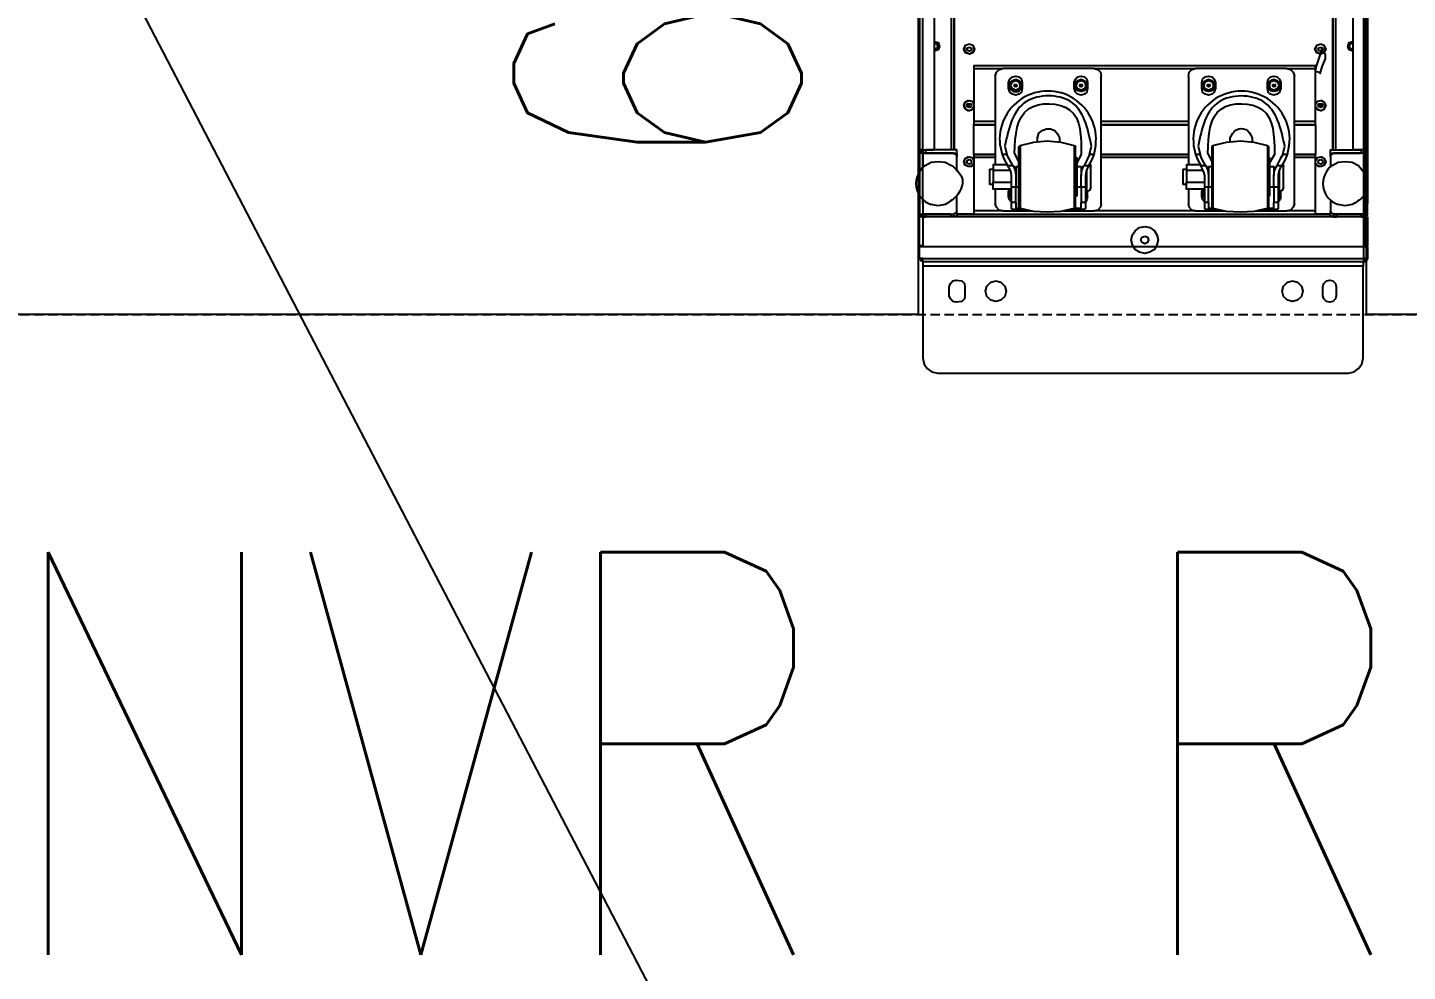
# Model space of a CAD drawing. Extents: x 225000 to 2157367, y 208400 to 840900.
# Drawn here: x 507649 to 508573, y 393663 to 394294 of the extents above; entities that cross this region are included whole.
import ezdxf

# ---------------------------------------------------------------- set-up
doc = ezdxf.new("R2010")
doc.units = 0
doc.header["$LTSCALE"] = 10
doc.linetypes.add('XFDP20-DC-PH1$0$HIDDEN2', pattern=[0.1875, 0.125, -0.0625])
for name, color, linetype in [('XFDP20-DC-PH1$0$A-EQ (PH1)', 15, 'XFDP20-DC-PH1$0$HIDDEN2'), ('XFM2Q20-DC$0$M-HVAC-CEQPM', 22, 'Continuous'), ('XFM2Q20-DC$0$RACK-DC1-600X1200', 6, 'Continuous')]:
    doc.layers.add(name, color=color, linetype=linetype)
doc.styles.add('XFM2Q20-DC$0$XOL30-HVAC-EQ-L194205$0$Standard', font='txt.shx', dxfattribs={"width": 0.8, "bigfont": 'chineset.shx'})

# ---------------------------------------------------------------- blocks, each defined once
blk = doc.blocks.new('Data Center Layout_L20')
blk.add_line((511425.59, 187202.31), (498925.59, 211202.31))
blk = doc.blocks.new('XFDP20-DC-PH1')
at = {"layer": 'XFDP20-DC-PH1$0$A-EQ (PH1)', "ltscale": 5}
blk.add_lwpolyline([(510675.59, 195302.31), (507025.59, 195302.31), (507025.59, 194102.31), (510675.59, 194102.31)], close=True, dxfattribs=at)
blk = doc.blocks.new('XFM2Q20-DC$0$43KW-ROW COOLER')
at = {"layer": 'XFM2Q20-DC$0$M-HVAC-CEQPM'}
for p, q in [((2185.3, -1392.57), (2184.87, -302.57)), ((1890.03, -1353.7), (1890.03, -376.95)), ((1897.76, -376.95), (1897.76, -1317.77)), ((2177.99, -376.95), (2177.99, -1317.77)), ((2185.73, -1353.7), (2185.73, -376.95)), ((1950.13, -1271.34), (1952.28, -1270.48)), ((1950.13, -1271.34), (1952.28, -1270.91)), ((1952.28, -1270.48), (1954.43, -1271.34)), ((1952.28, -1270.91), (1954.43, -1271.34)), ((2122.96, -1271.34), (2125.11, -1270.48)), ((2125.11, -1270.48), (2127.26, -1271.34)), ((2095.87, -1312.18), (2095.87, -1309.6)), ((2110.49, -1309.6), (2110.49, -1312.61)), ((1890.03, -1317.77), (1887.88, -1317.77)), ((1890.03, -1317.77), (1897.76, -1317.77)), ((1941.97, -1314.76), (1943.26, -1320.78)), ((1944.98, -1315.19), (1946.27, -1320.78)), ((1954.43, -1325.51), (1951.42, -1319.92)), ((1996.14, -1320.78), (1993.13, -1326.37)), ((2001.72, -1320.78), (2003.01, -1315.19)), ((2004.73, -1320.78), (2006.02, -1314.76)), ((2071.37, -1314.76), (2072.66, -1320.78)), ((2074.38, -1315.19), (2075.67, -1320.78)), ((2083.84, -1325.51), (2080.83, -1319.92)), ((2125.54, -1320.78), (2122.1, -1326.37)), ((2131.13, -1320.78), (2132.42, -1315.19)), ((2134.14, -1320.78), (2135.43, -1314.76)), ((2185.73, -1317.77), (2177.99, -1317.77)), ((1891.75, -1328.09), (1895.61, -1325.94)), ((1895.61, -1325.94), (1900.34, -1325.51)), ((1900.34, -1325.51), (1905.07, -1325.94)), ((1905.07, -1325.94), (1909.37, -1328.09)), ((2164.23, -1328.09), (2168.1, -1325.94)), ((2168.1, -1325.94), (2172.83, -1325.51)), ((2172.83, -1325.51), (2177.56, -1325.94)), ((2177.56, -1325.94), (2181.86, -1328.09)), ((1900.34, -1355.17), (1895.61, -1354.31)), ((1905.07, -1354.31), (1900.34, -1355.17)), ((2172.83, -1355.17), (2168.1, -1354.31)), ((2177.56, -1354.31), (2172.83, -1355.17)), ((1890.03, -1362.48), (1887.88, -1362.48)), ((1887.88, -1381.82), (1887.88, -1362.48)), ((1890.03, -1362.48), (1890.03, -1381.82)), ((2187.88, -1362.48), (2185.73, -1362.48)), ((2185.73, -1381.82), (2185.73, -1362.48)), ((2187.88, -1362.48), (2187.88, -1381.82)), ((1887.88, -1381.82), (1890.03, -1381.82)), ((2187.88, -1382.68), (1887.88, -1382.68)), ((1887.88, -1390.42), (1887.88, -1382.68)), ((2185.73, -1381.82), (2187.88, -1381.82)), ((2187.88, -1382.68), (2187.88, -1390.42)), ((1887.88, -1390.42), (2187.88, -1390.42))]:
    blk.add_line(p, q, dxfattribs=at)
for points in [[(1890.03, -376.95), (1887.88, -376.95), (1887.88, -1353.7)], [(1909.37, -1317.77), (1909.37, -376.95)], [(1911.09, -1317.77), (1911.09, -376.95)], [(1911.09, -376.95), (1911.09, -1317.77)], [(2164.66, -376.95), (2164.66, -1317.77)], [(2164.66, -1317.77), (2164.66, -376.95)], [(2166.38, -376.95), (2166.38, -1317.77)], [(2185.73, -376.95), (2187.88, -376.95), (2187.88, -1353.7), (2185.73, -1353.7)], [(1897.76, -1245.11), (1900.34, -1245.97), (1901.2, -1248.55), (1900.34, -1250.7), (1897.76, -1251.56)], [(1897.76, -1245.54), (1899.91, -1246.4), (1900.77, -1248.55), (1899.91, -1250.27), (1897.76, -1251.13)], [(1897.76, -1246.4), (1899.48, -1246.83), (1899.91, -1248.55), (1899.48, -1249.84), (1897.76, -1250.27)], [(1921.33, -1246.83), (1923.48, -1247.69), (1924.77, -1250.27), (1923.48, -1252.85), (1921.33, -1253.71), (1918.75, -1252.85), (1917.46, -1250.27), (1918.75, -1247.69), (1921.33, -1246.83), (1921.33, -1246.83)], [(1921.33, -1246.83), (1923.48, -1247.69), (1924.34, -1250.27), (1923.48, -1252.42), (1921.33, -1253.71), (1918.75, -1252.42), (1917.89, -1250.27), (1918.75, -1247.69), (1921.33, -1246.83), (1921.33, -1246.83)], [(2156.49, -1246.83), (2158.64, -1247.69), (2159.93, -1250.27), (2158.64, -1252.85), (2156.49, -1253.71), (2153.91, -1252.85), (2152.62, -1250.27), (2153.91, -1247.69), (2156.49, -1246.83), (2156.49, -1246.83)], [(2156.49, -1246.83), (2158.64, -1247.69), (2159.5, -1250.27), (2158.64, -1252.42), (2156.49, -1253.71), (2153.91, -1252.42), (2153.05, -1250.27), (2153.91, -1247.69), (2156.49, -1246.83), (2156.49, -1246.83)], [(2177.99, -1251.56), (2175.41, -1250.7), (2174.55, -1248.55), (2175.41, -1245.97), (2177.99, -1245.11)], [(2177.99, -1251.13), (2175.84, -1250.27), (2174.98, -1248.55), (2175.84, -1246.4), (2177.99, -1245.54)], [(2177.99, -1250.27), (2176.27, -1249.84), (2175.84, -1248.55), (2176.27, -1246.83), (2177.99, -1246.4)], [(1921.33, -1248.98), (1922.19, -1249.41), (1922.62, -1250.27), (1922.19, -1251.13), (1921.33, -1251.56), (1920.04, -1251.13), (1919.61, -1250.27), (1920.04, -1249.41), (1921.33, -1248.98), (1921.33, -1248.98)], [(2156.92, -1251.56), (2159.5, -1253.71), (2159.5, -1256.72), (2157.35, -1261.45), (2156.06, -1265.75), (2156.06, -1266.61), (2156.06, -1266.18), (2154.77, -1265.75), (2153.05, -1265.32), (2153.05, -1264.46), (2153.91, -1261.02), (2157.35, -1250.27)], [(2156.49, -1248.98), (2157.35, -1249.41), (2157.78, -1250.27), (2157.35, -1251.13), (2156.49, -1251.56), (2155.2, -1251.13), (2154.77, -1250.27), (2155.2, -1249.41), (2156.49, -1248.98), (2156.49, -1248.98)], [(2156.92, -1251.56), (2157.35, -1249.41)], [(2153.05, -1263.17), (2153.05, -1261.45), (1924.34, -1261.45), (1924.34, -1263.17)], [(1924.34, -1263.17), (1924.34, -1298.85)], [(1924.34, -1263.17), (1943.26, -1263.17)], [(1938.53, -1268.33), (1939.39, -1265.75), (1941.11, -1264.03), (1943.69, -1263.17)], [(2004.73, -1263.17), (1943.69, -1263.17)], [(2004.73, -1263.17), (2007.31, -1264.03), (2009.03, -1265.75), (2009.46, -1268.33)], [(2005.16, -1263.17), (2072.23, -1263.17)], [(2067.93, -1268.33), (2068.36, -1265.75), (2070.08, -1264.03), (2072.66, -1263.17)], [(2133.71, -1263.17), (2072.66, -1263.17)], [(2133.71, -1263.17), (2136.29, -1264.03), (2138.01, -1265.75), (2138.87, -1268.33)], [(2134.14, -1263.17), (2153.05, -1263.17)], [(2153.05, -1298.85), (2153.05, -1263.17)], [(1938.53, -1268.33), (1938.53, -1327.66)], [(1956.58, -1276.5), (1956.15, -1279.08), (1954.43, -1280.37), (1952.28, -1281.22), (1950.13, -1280.37), (1948.42, -1279.08), (1947.56, -1276.5), (1947.56, -1272.63), (1948.42, -1270.48), (1950.13, -1268.76), (1952.28, -1268.33), (1954.43, -1268.76), (1956.15, -1270.48), (1956.58, -1272.63), (1956.58, -1276.5), (1956.58, -1276.5)], [(1952.28, -1270.48), (1954.43, -1271.34), (1955.72, -1272.63), (1956.15, -1274.78), (1955.72, -1276.93), (1954.43, -1278.22), (1952.28, -1278.65), (1950.13, -1278.22), (1948.85, -1276.93), (1947.99, -1274.78), (1948.85, -1272.63), (1950.13, -1271.34), (1952.28, -1270.48), (1952.28, -1270.48)], [(1952.28, -1271.34), (1954.43, -1272.2), (1955.29, -1274.78), (1954.43, -1276.93), (1952.28, -1277.79), (1950.13, -1276.93), (1948.85, -1274.78), (1950.13, -1272.2), (1952.28, -1271.34), (1952.28, -1271.34)], [(1952.28, -1273.92), (1952.71, -1273.92), (1953.14, -1274.78), (1952.71, -1275.21), (1952.28, -1275.64), (1951.42, -1275.21), (1951.42, -1273.92), (1952.28, -1273.92), (1952.28, -1273.92)], [(2000.43, -1276.5), (2000, -1279.08), (1998.28, -1280.37), (1996.14, -1281.22), (1993.56, -1280.37), (1992.27, -1279.08), (1991.41, -1276.5), (1991.41, -1272.63), (1992.27, -1270.48), (1993.56, -1268.76), (1996.14, -1268.33), (1998.28, -1268.76), (2000, -1270.48), (2000.43, -1272.63), (2000.43, -1276.5), (2000.43, -1276.5)], [(1996.14, -1270.48), (1997.85, -1271.34), (1999.57, -1272.63), (2000, -1274.78), (1999.57, -1276.5), (1997.85, -1278.22), (1996.14, -1278.65), (1993.99, -1278.22), (1992.27, -1276.5), (1991.84, -1274.78), (1992.27, -1272.63), (1993.99, -1271.34), (1996.14, -1270.48), (1996.14, -1270.48)], [(1996.14, -1270.48), (1997.85, -1271.34), (1999.57, -1272.63), (2000, -1274.78), (1999.57, -1276.93), (1997.85, -1278.22), (1996.14, -1278.65), (1993.99, -1278.22), (1992.27, -1276.93), (1991.84, -1274.78), (1992.27, -1272.63), (1993.99, -1271.34), (1996.14, -1270.48), (1996.14, -1270.48)], [(1996.14, -1270.91), (1997.85, -1271.34), (1999.57, -1272.63), (2000, -1274.78), (1999.57, -1276.5), (1997.85, -1278.22), (1996.14, -1278.65), (1993.99, -1278.22), (1992.7, -1276.5), (1991.84, -1274.78), (1992.7, -1272.63), (1993.99, -1271.34), (1996.14, -1270.91), (1996.14, -1270.91)], [(1996.14, -1271.34), (1998.28, -1272.2), (1999.14, -1274.78), (1998.28, -1276.93), (1996.14, -1277.79), (1993.56, -1276.93), (1992.7, -1274.78), (1993.56, -1272.2), (1996.14, -1271.34), (1996.14, -1271.34)], [(1996.14, -1273.92), (1996.57, -1273.92), (1997, -1274.78), (1996.57, -1275.21), (1996.14, -1275.64), (1995.28, -1275.21), (1995.28, -1273.92), (1996.14, -1273.92), (1996.14, -1273.92)], [(2009.46, -1353.88), (2009.46, -1268.33)], [(2067.93, -1268.33), (2067.93, -1327.66)], [(2085.99, -1276.5), (2085.13, -1279.08), (2083.84, -1280.37), (2081.26, -1281.22), (2079.11, -1280.37), (2077.39, -1279.08), (2076.96, -1276.5), (2076.96, -1272.63), (2077.39, -1270.48), (2079.11, -1268.76), (2081.26, -1268.33), (2083.84, -1268.76), (2085.13, -1270.48), (2085.99, -1272.63), (2085.99, -1276.5), (2085.99, -1276.5)], [(2081.26, -1270.48), (2083.41, -1271.34), (2085.13, -1272.63), (2085.56, -1274.78), (2085.13, -1276.5), (2083.41, -1278.22), (2081.26, -1278.65), (2079.54, -1278.22), (2077.82, -1276.5), (2077.39, -1274.78), (2077.82, -1272.63), (2079.54, -1271.34), (2081.26, -1270.48), (2081.26, -1270.48)], [(2081.26, -1270.48), (2083.41, -1271.34), (2085.13, -1272.63), (2085.56, -1274.78), (2085.13, -1276.93), (2083.41, -1278.22), (2081.26, -1278.65), (2079.54, -1278.22), (2077.82, -1276.93), (2077.39, -1274.78), (2077.82, -1272.63), (2079.54, -1271.34), (2081.26, -1270.48), (2081.26, -1270.48)], [(2081.26, -1270.91), (2083.41, -1271.34), (2084.7, -1272.63), (2085.56, -1274.78), (2084.7, -1276.5), (2083.41, -1278.22), (2081.26, -1278.65), (2079.54, -1278.22), (2077.82, -1276.5), (2077.39, -1274.78), (2077.82, -1272.63), (2079.54, -1271.34), (2081.26, -1270.91), (2081.26, -1270.91)], [(2081.26, -1271.34), (2083.84, -1272.2), (2084.7, -1274.78), (2083.84, -1276.93), (2081.26, -1277.79), (2079.11, -1276.93), (2078.25, -1274.78), (2079.11, -1272.2), (2081.26, -1271.34), (2081.26, -1271.34)], [(2081.26, -1273.92), (2082.12, -1273.92), (2082.55, -1274.78), (2082.12, -1275.21), (2081.26, -1275.64), (2080.83, -1275.21), (2080.4, -1274.78), (2080.83, -1273.92), (2081.26, -1273.92), (2081.26, -1273.92)], [(2129.84, -1276.5), (2128.98, -1279.08), (2127.26, -1280.37), (2125.11, -1281.22), (2122.96, -1280.37), (2121.24, -1279.08), (2120.81, -1276.5), (2120.81, -1272.63), (2121.24, -1270.48), (2122.96, -1268.76), (2125.11, -1268.33), (2127.26, -1268.76), (2128.98, -1270.48), (2129.84, -1272.63), (2129.84, -1276.5), (2129.84, -1276.5)], [(2125.11, -1270.48), (2127.26, -1271.34), (2128.55, -1272.63), (2129.41, -1274.78), (2128.55, -1276.93), (2127.26, -1278.22), (2125.11, -1278.65), (2122.96, -1278.22), (2121.67, -1276.93), (2121.24, -1274.78), (2121.67, -1272.63), (2122.96, -1271.34), (2125.11, -1270.48), (2125.11, -1270.48)], [(2125.11, -1270.91), (2127.26, -1271.34), (2128.55, -1272.63), (2128.98, -1274.78), (2128.55, -1276.5), (2127.26, -1278.22), (2125.11, -1278.65), (2123.39, -1278.22), (2121.67, -1276.5), (2121.24, -1274.78), (2121.67, -1272.63), (2123.39, -1271.34), (2125.11, -1270.91), (2125.11, -1270.91)], [(2125.11, -1271.34), (2127.26, -1272.2), (2128.55, -1274.78), (2127.26, -1276.93), (2125.11, -1277.79), (2122.96, -1276.93), (2122.1, -1274.78), (2122.96, -1272.2), (2125.11, -1271.34), (2125.11, -1271.34)], [(2125.11, -1273.92), (2125.97, -1273.92), (2125.97, -1275.21), (2125.11, -1275.64), (2124.68, -1275.21), (2124.25, -1274.78), (2124.68, -1273.92), (2125.11, -1273.92), (2125.11, -1273.92)], [(2138.87, -1353.88), (2138.87, -1268.33)], [(1924.34, -1288.96), (1922.62, -1291.11), (1920.47, -1291.54), (1918.32, -1289.82), (1917.46, -1287.67), (1918.75, -1285.52), (1921.33, -1284.66)], [(1924.34, -1288.96), (1923.05, -1290.68), (1921.33, -1291.54), (1918.75, -1290.68), (1917.89, -1288.1), (1918.32, -1285.95), (1920.47, -1284.66), (1923.05, -1285.09), (1924.34, -1287.24)], [(1921.33, -1286.81), (1922.19, -1286.81), (1922.62, -1288.1), (1922.19, -1288.96), (1921.33, -1289.39), (1920.04, -1288.96), (1919.61, -1288.1), (1920.04, -1286.81), (1921.33, -1286.81), (1921.33, -1286.81)], [(1919.61, -1287.67), (1920.9, -1287.67)], [(1920.9, -1287.67), (1919.61, -1287.67)], [(1920.04, -1287.24), (1920.9, -1287.24), (1920.9, -1289.39)], [(1920.04, -1288.96), (1920.9, -1288.96)], [(1921.33, -1284.66), (1923.05, -1285.09), (1924.34, -1286.81)], [(2153.05, -1287.24), (2154.34, -1285.09), (2156.92, -1284.66), (2159.07, -1285.95), (2159.5, -1288.1), (2158.64, -1290.68), (2156.49, -1291.54), (2154.34, -1290.68), (2153.05, -1288.96)], [(2156.49, -1284.66), (2158.64, -1285.52), (2159.93, -1287.67), (2159.07, -1289.82), (2156.92, -1291.54), (2154.77, -1291.11), (2153.05, -1288.96)], [(2153.05, -1286.81), (2154.34, -1285.09), (2156.49, -1284.66)], [(2156.49, -1286.81), (2157.35, -1286.81), (2157.78, -1288.1), (2157.35, -1288.96), (2156.49, -1289.39), (2155.2, -1288.96), (2154.77, -1288.1), (2155.2, -1286.81), (2156.49, -1286.81), (2156.49, -1286.81)], [(2154.77, -1288.1), (2157.78, -1288.1)], [(2157.35, -1287.24), (2155.2, -1287.24)], [(1924.34, -1298.85), (1924.34, -1301), (1938.53, -1301)], [(1938.53, -1298.85), (1924.34, -1298.85)], [(1924.34, -1301), (1924.34, -1300.57)], [(1924.34, -1320.78), (1924.34, -1301)], [(1938.53, -1301), (1924.34, -1301)], [(2067.93, -1298.85), (2009.46, -1298.85)], [(2009.46, -1301), (2067.93, -1301)], [(2067.93, -1301), (2009.46, -1301)], [(2153.05, -1298.85), (2138.87, -1298.85)], [(2138.87, -1301), (2153.05, -1301)], [(2153.05, -1301), (2138.87, -1301)], [(2153.05, -1301), (2153.05, -1298.85)], [(2153.05, -1301), (2153.05, -1300.57)], [(2153.05, -1301), (2153.05, -1320.78)], [(1966.9, -1312.18), (1966.9, -1309.6), (1967.76, -1306.59), (1969.91, -1304.87), (1972.92, -1303.58), (1975.5, -1303.58), (1978.51, -1304.87), (1980.23, -1307.02), (1981.52, -1309.6), (1981.52, -1312.61)], [(1887.88, -1319.92), (1888.74, -1318.63), (1890.03, -1317.77)], [(1887.88, -1319.92), (1887.88, -1319.49)], [(1890.03, -1319.92), (1887.88, -1319.92), (1887.88, -1331.95)], [(1890.03, -1317.77), (1890.03, -1319.92), (1892.18, -1319.92)], [(1890.03, -1319.92), (1890.03, -1319.49)], [(1890.03, -1319.92), (1890.03, -1319.49)], [(1890.03, -1319.92), (1890.03, -1319.49)], [(1910.66, -1319.92), (1890.03, -1319.92)], [(1890.03, -1319.92), (1890.03, -1329.8)], [(1892.18, -1319.92), (1892.18, -1317.77)], [(1912.81, -1319.92), (1912.81, -1317.77), (1892.18, -1317.77)], [(1892.18, -1319.92), (1912.81, -1319.92)], [(1910.66, -1319.92), (1912.38, -1320.78), (1912.81, -1322.07)], [(1911.09, -1319.92), (1911.09, -1319.49)], [(1912.81, -1319.92), (1912.81, -1322.07)], [(1924.34, -1320.78), (1924.34, -1320.35)], [(1924.34, -1320.78), (1924.34, -1322.93)], [(1938.53, -1320.78), (1924.34, -1320.78)], [(1924.34, -1320.78), (1938.53, -1320.78)], [(1950.13, -1327.66), (1947.99, -1323.79), (1946.27, -1320.78), (1943.26, -1320.78)], [(1943.26, -1320.78), (1944.55, -1324.22), (1946.7, -1328.09)], [(1954.43, -1315.62), (1955.29, -1314.76)], [(1954.43, -1356.03), (1954.43, -1315.62)], [(1955.29, -1314.76), (1964.32, -1312.61), (1973.35, -1311.75), (1982.38, -1312.61), (1991.41, -1314.76)], [(1955.29, -1314.76), (1955.29, -1356.89)], [(1991.41, -1314.76), (1992.27, -1315.19), (1992.27, -1315.62)], [(1991.41, -1314.76), (1991.41, -1356.89)], [(1992.27, -1356.03), (1992.27, -1315.62)], [(2001.72, -1320.78), (2000.43, -1323.79), (1998.28, -1327.66)], [(2001.29, -1328.09), (2003.44, -1324.22), (2004.73, -1320.78)], [(2004.73, -1320.78), (2001.72, -1320.78)], [(2067.93, -1320.78), (2009.46, -1320.78)], [(2009.46, -1320.78), (2067.93, -1320.78)], [(2079.11, -1327.66), (2076.96, -1323.79), (2075.67, -1320.78), (2072.66, -1320.78)], [(2072.66, -1320.78), (2073.95, -1324.22), (2076.1, -1328.09)], [(2083.84, -1315.62), (2083.84, -1315.19), (2084.27, -1314.76)], [(2083.84, -1356.03), (2083.84, -1315.62)], [(2084.27, -1314.76), (2093.29, -1312.61), (2102.75, -1311.75), (2111.78, -1312.61), (2120.81, -1314.76)], [(2084.27, -1314.76), (2084.27, -1356.89)], [(2120.81, -1314.76), (2121.67, -1315.62)], [(2120.81, -1314.76), (2120.81, -1356.89)], [(2121.67, -1356.03), (2121.67, -1315.62)], [(2131.13, -1320.78), (2129.41, -1323.79), (2127.26, -1327.66)], [(2130.7, -1328.09), (2132.85, -1324.22), (2134.14, -1320.78)], [(2134.14, -1320.78), (2131.13, -1320.78)], [(2153.05, -1320.78), (2138.87, -1320.78)], [(2138.87, -1320.78), (2153.05, -1320.78)], [(2153.05, -1320.78), (2153.05, -1320.35)], [(2153.05, -1322.93), (2153.05, -1320.78)], [(2162.94, -1319.92), (2162.94, -1317.77), (2183.58, -1317.77)], [(2162.94, -1322.07), (2162.94, -1319.92)], [(2162.94, -1322.07), (2163.37, -1320.78), (2165.09, -1319.92)], [(2162.94, -1319.92), (2183.58, -1319.92)], [(2164.66, -1319.92), (2164.66, -1319.49)], [(2185.73, -1319.92), (2165.09, -1319.92)], [(2183.58, -1317.77), (2183.58, -1319.92)], [(2185.73, -1317.77), (2185.73, -1319.92), (2183.58, -1319.92)], [(2185.73, -1317.77), (2187.02, -1318.63), (2187.88, -1319.92)], [(2185.73, -1319.92), (2185.73, -1319.49)], [(2185.73, -1319.92), (2185.73, -1319.49)], [(2187.88, -1360.76), (2187.88, -1319.92), (2185.73, -1319.92)], [(2185.73, -1332.81), (2185.73, -1319.92)], [(1912.81, -1331.95), (1912.81, -1322.07)], [(1924.34, -1326.8), (1922.62, -1328.94), (1920.47, -1328.94), (1918.32, -1327.66), (1917.46, -1325.51), (1918.75, -1323.36), (1921.33, -1322.5)], [(1924.34, -1326.8), (1923.05, -1328.52), (1921.33, -1328.94), (1918.75, -1328.09), (1917.89, -1325.94), (1918.32, -1323.79), (1920.47, -1322.5), (1923.05, -1322.93), (1924.34, -1325.08)], [(1921.33, -1324.22), (1922.19, -1324.65), (1922.62, -1325.94), (1922.19, -1326.8), (1921.33, -1327.23), (1920.04, -1326.8), (1919.61, -1325.94), (1920.04, -1324.65), (1921.33, -1324.22), (1921.33, -1324.22)], [(1921.33, -1322.5), (1923.05, -1322.93), (1924.34, -1324.65)], [(1924.34, -1322.93), (1924.34, -1358.61)], [(1938.53, -1322.93), (1924.34, -1322.93)], [(1946.7, -1327.66), (1937.24, -1327.66), (1937.24, -1331.52)], [(1946.7, -1328.09), (1950.56, -1328.09), (1950.13, -1327.66)], [(1947.56, -1329.37), (1946.7, -1328.09)], [(1947.56, -1329.37), (1948.85, -1331.95), (1949.27, -1334.96), (1949.27, -1342.7)], [(1950.56, -1328.09), (1951.85, -1331.52), (1952.28, -1334.96)], [(1952.28, -1328.94), (1954.43, -1328.94)], [(1952.28, -1328.94), (1952.28, -1334.96)], [(1992.27, -1322.93), (1993.13, -1322.93)], [(1993.13, -1322.93), (1993.13, -1348.72)], [(1993.13, -1328.94), (1996.14, -1328.94)], [(1996.14, -1334.96), (1996.57, -1331.52), (1997.85, -1328.09)], [(1996.14, -1328.94), (1996.14, -1334.96)], [(1998.28, -1327.66), (1997.85, -1328.09)], [(1997.85, -1328.09), (2001.29, -1328.09)], [(1999.14, -1325.94), (1999.14, -1326.37)], [(1999.14, -1342.7), (1999.14, -1334.96), (1999.57, -1331.95), (2000.86, -1329.37)], [(2001.29, -1328.09), (2000.86, -1329.37)], [(2002.15, -1327.23), (2002.58, -1328.94)], [(2002.58, -1342.7), (2002.58, -1328.94)], [(2067.93, -1322.93), (2009.46, -1322.93)], [(2075.67, -1327.66), (2066.64, -1327.66), (2066.64, -1331.52)], [(2076.1, -1328.09), (2079.54, -1328.09), (2079.11, -1327.66)], [(2076.53, -1329.37), (2076.1, -1328.09)], [(2076.53, -1329.37), (2077.82, -1331.95), (2078.68, -1334.96), (2078.68, -1342.7)], [(2079.54, -1328.09), (2080.83, -1331.52), (2081.26, -1334.96)], [(2081.26, -1328.94), (2083.84, -1328.94)], [(2081.26, -1328.94), (2081.26, -1334.96)], [(2121.67, -1322.93), (2122.1, -1322.93)], [(2122.1, -1322.93), (2122.1, -1348.72)], [(2122.1, -1328.94), (2125.11, -1328.94)], [(2125.11, -1334.96), (2125.54, -1331.52), (2127.26, -1328.09)], [(2125.11, -1328.94), (2125.11, -1334.96)], [(2127.26, -1327.66), (2127.26, -1328.09)], [(2127.26, -1328.09), (2130.7, -1328.09)], [(2128.12, -1325.94), (2128.12, -1326.37)], [(2128.12, -1342.7), (2128.12, -1334.96), (2128.55, -1331.95), (2129.84, -1329.37)], [(2130.7, -1328.09), (2129.84, -1329.37)], [(2131.13, -1327.23), (2131.56, -1328.94)], [(2131.56, -1342.7), (2131.56, -1328.94)], [(2153.05, -1322.93), (2138.87, -1322.93)], [(2153.05, -1325.08), (2154.34, -1322.93), (2156.92, -1322.5), (2159.07, -1323.79), (2159.5, -1325.94), (2158.64, -1328.09), (2156.49, -1328.94), (2154.34, -1328.52), (2153.05, -1326.8)], [(2156.49, -1322.5), (2158.64, -1323.36), (2159.93, -1325.51), (2159.07, -1327.66), (2156.92, -1328.94), (2154.77, -1328.94), (2153.05, -1326.8)], [(2153.05, -1324.65), (2154.34, -1322.93), (2156.49, -1322.5)], [(2153.05, -1358.61), (2153.05, -1322.93)], [(2156.49, -1324.22), (2157.35, -1324.65), (2157.78, -1325.94), (2157.35, -1326.8), (2156.49, -1327.23), (2155.2, -1326.8), (2154.77, -1325.94), (2155.2, -1324.65), (2156.49, -1324.22), (2156.49, -1324.22)], [(2162.94, -1322.07), (2162.94, -1329.37)], [(1934.66, -1330.66), (1937.24, -1330.66)], [(1934.66, -1330.66), (1934.66, -1340.98)], [(1948.42, -1331.52), (1937.24, -1331.52), (1937.24, -1339.26), (1949.27, -1339.26)], [(1949.27, -1343.99), (1937.24, -1343.99), (1937.24, -1339.26)], [(1951.42, -1330.66), (1952.28, -1330.66)], [(1952.28, -1334.96), (1952.28, -1342.7)], [(1996.14, -1330.66), (1996.57, -1330.66)], [(1996.14, -1342.7), (1996.14, -1334.96)], [(1999.14, -1334.96), (1999.14, -1335.82)], [(1999.57, -1331.95), (1999.57, -1345.71)], [(2064.06, -1330.66), (2066.64, -1330.66)], [(2064.06, -1330.66), (2064.06, -1340.98)], [(2077.82, -1331.52), (2066.64, -1331.52), (2066.64, -1339.26), (2078.68, -1339.26)], [(2078.68, -1343.99), (2066.64, -1343.99), (2066.64, -1339.26)], [(2080.83, -1330.66), (2081.26, -1330.66)], [(2081.26, -1334.96), (2081.26, -1342.7)], [(2125.11, -1330.66), (2125.97, -1330.66)], [(2125.11, -1342.7), (2125.11, -1334.96)], [(2128.12, -1334.96), (2128.12, -1335.82)], [(2128.55, -1331.95), (2128.55, -1345.71)], [(1937.24, -1340.98), (1934.66, -1340.98)], [(1938.53, -1343.99), (1938.53, -1353.88)], [(1947.99, -1343.99), (1947.56, -1345.28)], [(1949.27, -1352.59), (1947.99, -1350.87), (1947.56, -1349.15), (1947.56, -1345.28)], [(1949.27, -1350.01), (1948.42, -1347.43), (1949.27, -1344.42)], [(1949.27, -1350.01), (1948.42, -1348.29), (1948.42, -1346.14), (1949.27, -1344.42)], [(1949.27, -1350.01), (1948.42, -1348.29), (1948.42, -1346.14), (1949.27, -1344.42)], [(1952.28, -1353.02), (1952.28, -1342.7), (1949.27, -1342.7), (1949.27, -1353.02)], [(1949.27, -1348.29), (1949.27, -1346.14)], [(1954.43, -1342.7), (1952.28, -1342.7)], [(1996.14, -1342.7), (1993.13, -1342.7)], [(1999.14, -1353.02), (1999.14, -1342.7), (1996.14, -1342.7), (1996.14, -1353.02)], [(2002.58, -1342.7), (2001.72, -1344.85), (1999.57, -1345.71), (1999.14, -1345.71)], [(1999.57, -1345.71), (2000, -1347.86), (1999.14, -1350.01), (2000, -1347.43)], [(1999.14, -1346.14), (1999.14, -1348.29)], [(2000, -1347.43), (1999.14, -1350.01)], [(1999.57, -1345.71), (2000, -1346.14), (2000, -1347.43)], [(2000, -1347.43), (2000, -1346.14), (1999.57, -1345.71)], [(2000.43, -1349.15), (2000.43, -1345.71)], [(2066.64, -1340.98), (2064.06, -1340.98)], [(2067.93, -1343.99), (2067.93, -1353.88)], [(2077.39, -1343.99), (2076.96, -1343.99), (2076.96, -1345.28)], [(2078.68, -1352.59), (2077.39, -1350.87), (2076.96, -1349.15), (2076.96, -1345.28)], [(2078.68, -1350.01), (2077.39, -1347.43), (2078.68, -1344.42)], [(2078.68, -1350.01), (2077.39, -1348.29), (2077.39, -1346.14), (2078.68, -1344.42)], [(2078.68, -1350.01), (2077.39, -1348.29), (2077.39, -1346.14), (2078.68, -1344.42)], [(2081.26, -1353.02), (2081.26, -1342.7), (2078.68, -1342.7), (2078.68, -1353.02)], [(2078.68, -1348.29), (2078.68, -1346.14)], [(2083.84, -1342.7), (2081.26, -1342.7)], [(2125.11, -1342.7), (2122.1, -1342.7)], [(2128.12, -1353.02), (2128.12, -1342.7), (2125.11, -1342.7), (2125.11, -1353.02)], [(2131.56, -1342.7), (2130.7, -1344.85), (2128.55, -1345.71), (2128.12, -1345.71)], [(2128.98, -1345.71), (2128.98, -1347.86), (2128.12, -1350.01), (2129.41, -1347.43)], [(2128.12, -1346.14), (2128.12, -1348.29)], [(2129.41, -1347.43), (2128.12, -1350.01)], [(2128.98, -1345.71), (2128.98, -1346.14), (2129.41, -1347.43)], [(2129.41, -1347.43), (2128.98, -1346.14), (2128.98, -1345.71)], [(2129.84, -1349.15), (2129.84, -1345.71)], [(2185.73, -1360.76), (2185.73, -1347.86)], [(1887.88, -1348.72), (1887.88, -1360.76)], [(1890.03, -1350.87), (1890.03, -1360.76)], [(1912.81, -1358.61), (1912.81, -1348.72)], [(1943.69, -1358.61), (1941.11, -1358.18), (1939.39, -1356.03), (1938.53, -1353.88)], [(1952.28, -1353.02), (1949.27, -1353.02)], [(1949.27, -1353.02), (1949.27, -1356.89)], [(1951.42, -1357.75), (1949.7, -1357.32), (1949.27, -1356.89)], [(1957.87, -1357.75), (1951.42, -1357.75)], [(1952.28, -1353.02), (1952.28, -1356.89)], [(1954.86, -1356.89), (1952.28, -1356.89)], [(1955.29, -1356.89), (1954.86, -1356.46), (1954.43, -1356.03)], [(1991.41, -1356.89), (1982.38, -1359.04), (1973.35, -1359.47), (1964.32, -1359.04), (1955.29, -1356.89)], [(1997, -1357.75), (1988.83, -1357.75)], [(1992.27, -1356.03), (1992.27, -1356.46), (1991.41, -1356.89)], [(1996.14, -1356.89), (1991.84, -1356.89)], [(1993.13, -1348.72), (1992.27, -1348.72)], [(1999.14, -1353.02), (1996.14, -1353.02)], [(1996.14, -1356.89), (1996.14, -1353.02)], [(1999.14, -1356.89), (1998.28, -1357.32), (1997, -1357.75)], [(2000.43, -1349.15), (2000, -1350.87), (1999.14, -1352.59)], [(1999.14, -1356.89), (1999.14, -1353.02)], [(2009.46, -1353.88), (2009.03, -1356.03), (2007.31, -1358.18), (2004.73, -1358.61)], [(2072.66, -1358.61), (2070.08, -1358.18), (2068.36, -1356.03), (2067.93, -1353.88)], [(2081.26, -1353.02), (2078.68, -1353.02)], [(2078.68, -1353.02), (2078.68, -1356.89)], [(2080.4, -1357.75), (2079.11, -1357.32), (2078.68, -1356.89)], [(2087.28, -1357.75), (2080.4, -1357.75)], [(2081.26, -1353.02), (2081.26, -1356.89)], [(2084.27, -1356.89), (2081.26, -1356.89)], [(2084.27, -1356.89), (2083.84, -1356.46), (2083.84, -1356.03)], [(2120.81, -1356.89), (2111.78, -1359.04), (2102.75, -1359.47), (2093.29, -1359.04), (2084.27, -1356.89)], [(2125.97, -1357.75), (2118.23, -1357.75)], [(2121.67, -1356.03), (2121.24, -1356.46), (2120.81, -1356.89)], [(2125.11, -1356.89), (2121.24, -1356.89)], [(2122.1, -1348.72), (2121.67, -1348.72)], [(2128.12, -1353.02), (2125.11, -1353.02)], [(2125.11, -1356.89), (2125.11, -1353.02)], [(2128.12, -1356.89), (2127.69, -1357.32), (2125.97, -1357.75)], [(2129.84, -1349.15), (2129.41, -1350.87), (2128.12, -1352.59)], [(2128.12, -1356.89), (2128.12, -1353.02)], [(2138.87, -1353.88), (2138.01, -1356.03), (2136.29, -1358.18), (2133.71, -1358.61)], [(2162.94, -1351.3), (2162.94, -1358.61)], [(1887.88, -1360.76), (1887.88, -1360.33)], [(1887.88, -1360.76), (1890.03, -1360.76)], [(1890.03, -1362.48), (1888.74, -1362.05), (1887.88, -1360.76)], [(1890.03, -1360.76), (1890.03, -1360.33)], [(1890.03, -1360.76), (1890.03, -1360.33)], [(1890.03, -1360.76), (1890.03, -1360.33)], [(1890.03, -1360.76), (1910.66, -1360.76)], [(1890.03, -1360.76), (1890.03, -1362.48), (1892.18, -1362.48)], [(1892.18, -1360.76), (1890.03, -1360.76)], [(1890.03, -1362.48), (1890.03, -1362.05)], [(2185.73, -1362.48), (1890.03, -1362.48)], [(1890.89, -1362.48), (1890.89, -1362.05)], [(1892.18, -1362.48), (1892.18, -1360.76)], [(1908.94, -1360.76), (1908.94, -1362.48), (1892.18, -1362.48)], [(1908.94, -1360.76), (1892.18, -1360.76)], [(1896.04, -1362.48), (1896.04, -1362.05)], [(1897.33, -1360.76), (1896.9, -1360.76)], [(1904.64, -1360.76), (1904.64, -1360.33)], [(1906.79, -1360.76), (1906.36, -1360.76)], [(1907.65, -1362.48), (1907.65, -1362.05)], [(1908.51, -1360.76), (1908.51, -1360.33)], [(1910.66, -1360.76), (1910.66, -1362.48), (1908.94, -1362.48)], [(1908.94, -1360.76), (1910.66, -1360.76)], [(1912.81, -1358.61), (1912.38, -1359.9), (1910.66, -1360.76)], [(1910.66, -1360.76), (1910.66, -1360.33)], [(1910.66, -1360.76), (1910.66, -1360.33)], [(1912.81, -1360.76), (1912.38, -1362.05), (1910.66, -1362.48)], [(1910.66, -1362.48), (1910.66, -1362.05)], [(1912.81, -1362.48), (1910.66, -1362.48)], [(1912.81, -1360.76), (1912.81, -1358.61)], [(1912.81, -1360.76), (1912.81, -1360.33)], [(1924.34, -1360.76), (1912.81, -1360.76), (1912.81, -1362.48)], [(1912.81, -1360.76), (1924.34, -1360.76)], [(1912.81, -1362.48), (1912.81, -1362.05)], [(1924.34, -1358.61), (1924.34, -1360.76), (2153.05, -1360.76), (2153.05, -1358.61)], [(1943.26, -1358.61), (1924.34, -1358.61)], [(1943.69, -1358.61), (1962.6, -1358.61)], [(1984.53, -1358.61), (2004.73, -1358.61)], [(2072.23, -1358.61), (2005.16, -1358.61)], [(2072.66, -1358.61), (2091.58, -1358.61)], [(2113.5, -1358.61), (2133.71, -1358.61)], [(2153.05, -1358.61), (2134.14, -1358.61)], [(2162.94, -1362.48), (2162.94, -1360.76), (2153.05, -1360.76)], [(2153.05, -1360.76), (2162.94, -1360.76)], [(2165.09, -1360.76), (2163.37, -1359.9), (2162.94, -1358.61)], [(2162.94, -1360.76), (2162.94, -1358.61)], [(2165.09, -1362.48), (2163.37, -1362.05), (2162.94, -1360.76)], [(2165.09, -1360.76), (2165.09, -1360.33)], [(2165.09, -1360.76), (2165.09, -1360.33)], [(2165.09, -1360.76), (2185.73, -1360.76)], [(2165.09, -1360.76), (2165.09, -1362.48)], [(2167.24, -1362.48), (2167.24, -1360.76), (2165.09, -1360.76)], [(2165.09, -1362.48), (2165.09, -1362.05)], [(2165.09, -1362.48), (2167.24, -1362.48)], [(2183.58, -1362.48), (2183.58, -1360.76), (2167.24, -1360.76)], [(2183.58, -1362.48), (2167.24, -1362.48)], [(2168.1, -1360.76), (2168.1, -1360.33)], [(2168.1, -1362.48), (2168.1, -1362.05)], [(2169.39, -1360.76), (2168.96, -1360.76)], [(2170.68, -1362.48), (2170.68, -1362.05)], [(2171.11, -1360.76), (2171.11, -1360.33)], [(2178.85, -1360.76), (2178.42, -1360.76)], [(2179.71, -1360.76), (2179.71, -1360.33)], [(2181, -1362.48), (2181, -1362.05)], [(2181.43, -1362.48), (2181.43, -1362.05)], [(2185.73, -1362.48), (2185.73, -1360.76), (2183.58, -1360.76)], [(2183.58, -1362.48), (2185.73, -1362.48)], [(2185.73, -1360.76), (2185.73, -1360.33)], [(2185.73, -1360.76), (2185.73, -1360.33)], [(2185.73, -1360.76), (2187.88, -1360.76)], [(2187.88, -1360.76), (2187.02, -1362.05), (2185.73, -1362.48)], [(2185.73, -1362.48), (2185.73, -1362.05)], [(2186.16, -1362.48), (2186.16, -1362.05)], [(2187.88, -1360.76), (2187.88, -1360.33)], [(2038.7, -1368.93), (2042.14, -1369.79), (2045.14, -1371.94), (2046.86, -1374.52), (2047.72, -1377.95), (2046.86, -1381.39), (2045.14, -1384.4), (2042.14, -1386.12), (2038.7, -1386.98), (2035.26, -1386.12), (2032.25, -1384.4), (2030.53, -1381.39), (2029.67, -1377.95), (2030.53, -1374.52), (2032.25, -1371.94), (2035.26, -1369.79), (2038.7, -1368.93), (2038.7, -1368.93)], [(2038.7, -1375.38), (2040.42, -1376.24), (2041.28, -1377.95), (2040.42, -1379.67), (2038.7, -1380.53), (2036.98, -1379.67), (2036.12, -1377.95), (2036.98, -1376.24), (2038.7, -1375.38), (2038.7, -1375.38)], [(1887.88, -1381.82), (1887.88, -1382.68)], [(1890.03, -1381.82), (1890.03, -1382.68)], [(2185.73, -1382.68), (2185.73, -1381.82)], [(2187.88, -1382.68), (2187.88, -1381.82)], [(1887.88, -1390.42), (1887.88, -1389.99)], [(1890.03, -1392.57), (1890.03, -1390.42), (1887.88, -1390.42)], [(1890.03, -1392.57), (1888.74, -1391.71), (1887.88, -1390.42)], [(1890.03, -1390.42), (1890.03, -1389.99)], [(1890.03, -1390.42), (1890.03, -1389.99)], [(1890.03, -1392.57), (1890.03, -1390.42)], [(2184.87, -1392.57), (1890.03, -1392.57), (1890.03, -1395.58)], [(2184.87, -1392.57), (2185.73, -1392.57), (2185.73, -1390.42)], [(2184.87, -1392.57), (2184.87, -1395.58)], [(2185.73, -1390.42), (2185.73, -1389.99)], [(2185.73, -1390.42), (2185.73, -1389.99)], [(2185.73, -1390.42), (2185.73, -1392.57)], [(2187.88, -1390.42), (2187.02, -1391.71), (2185.73, -1392.57)], [(2187.88, -1390.42), (2185.73, -1390.42)], [(2187.88, -1390.42), (2187.88, -1389.99)], [(2174.98, -1467.12), (2178.85, -1466.26), (2181.86, -1464.11), (2184.01, -1461.1), (2184.87, -1457.24), (2184.87, -1395.58), (1890.03, -1395.58)], [(1890.03, -1395.58), (1890.03, -1457.24), (1890.89, -1461.1), (1893.04, -1464.11), (1896.04, -1466.26), (1899.91, -1467.12)], [(1907.65, -1409.34), (1908.51, -1407.19), (1910.23, -1405.47), (1912.38, -1405.04), (1916.17, -1405.47), (1917.89, -1407.19), (1918.32, -1409.34), (1918.32, -1415.36), (1917.89, -1417.51), (1916.17, -1419.23), (1912.38, -1419.66), (1910.23, -1419.23), (1908.51, -1417.51), (1907.65, -1415.36), (1907.65, -1409.34), (1907.65, -1409.34)], [(1938.96, -1405.47), (1942.4, -1406.33), (1944.98, -1408.91), (1945.84, -1412.35), (1944.98, -1415.79), (1942.4, -1418.37), (1938.96, -1419.23), (1935.52, -1418.37), (1932.94, -1415.79), (1932.08, -1412.35), (1932.94, -1408.91), (1935.52, -1406.33), (1938.96, -1405.47), (1938.96, -1405.47)], [(2137.58, -1405.47), (2141.01, -1406.33), (2143.59, -1408.91), (2144.45, -1412.35), (2143.59, -1415.79), (2141.01, -1418.37), (2137.58, -1419.23), (2134.14, -1418.37), (2131.56, -1415.79), (2130.7, -1412.35), (2131.56, -1408.91), (2134.14, -1406.33), (2137.58, -1405.47), (2137.58, -1405.47)], [(2157.78, -1415.36), (2157.78, -1409.34), (2158.64, -1407.19), (2160.36, -1405.47), (2162.51, -1405.04), (2164.66, -1405.47), (2166.38, -1407.19), (2166.81, -1409.34), (2166.81, -1415.36), (2166.38, -1417.51), (2164.66, -1419.23), (2162.51, -1419.66), (2160.36, -1419.23), (2158.64, -1417.51), (2157.78, -1415.36), (2157.78, -1415.36)], [(1899.91, -1467.12), (2174.98, -1467.12)]]:
    blk.add_lwpolyline(points, dxfattribs=at)
for centre, radius, start, end in [((1952.28, -1274.8), 4.08, 121.79225, 58.20775), ((1973.78, -1310.66), 32.29, 352.74901, 187.3488), ((2103.43, -1310.7), 32.28, 352.77241, 187.21133), ((1900.3, -1340.21), 14.85, 125.19239, 251.62057), ((2172.78, -1340.21), 14.85, 125.19239, 251.62057)]:
    blk.add_arc(centre, radius, start, end, dxfattribs=at)
for points in [[(1954.43, -1271.34), (1954.9, -1277.85), (1949.34, -1277.59), (1950.13, -1271.34)], [(2127.26, -1271.34), (2128.05, -1277.59), (2122.49, -1277.85), (2122.96, -1271.34)], [(2003.01, -1315.19), (1988.99, -1285.44), (1959.41, -1285.43), (1944.98, -1315.19)], [(2132.42, -1315.19), (2118.02, -1285.45), (2088.45, -1285.51), (2074.38, -1315.19)], [(1951.42, -1319.92), (1960.95, -1290.28), (1988.36, -1290.91), (1996.14, -1320.78)], [(2080.83, -1319.92), (2089.85, -1290.38), (2117.2, -1290.75), (2125.54, -1320.78)], [(2095.87, -1309.6), (2100.12, -1304.25), (2106.35, -1304.09), (2110.49, -1309.6)], [(1909.37, -1328.09), (1916.66, -1337.66), (1913.44, -1347.56), (1905.07, -1354.31)], [(2181.86, -1328.09), (2187.51, -1337.66), (2185.93, -1347.56), (2177.56, -1354.31)]]:
    blk.add_spline(points, degree=3, dxfattribs=at)
blk = doc.blocks.new('XFM2Q20-DC')
at = {"layer": 'XFM2Q20-DC$0$RACK-DC1-600X1200'}
for points in [[(508245.59, 194102.31), (507635.59, 194102.31), (507635.59, 195302.31), (508245.59, 195302.31)], [(509155.59, 194102.31), (508545.59, 194102.31), (508545.59, 195302.31), (509155.59, 195302.31)]]:
    blk.add_lwpolyline(points, close=True, dxfattribs=at)
blk.add_blockref('XFM2Q20-DC$0$43KW-ROW COOLER', (506358.57, 195530.33))
at = {"color": 53, "style": 'XFM2Q20-DC$0$XOL30-HVAC-EQ-L194205$0$Standard', "width": 0.8}
blk.add_text('600X1200', height=192.553, rotation=90, dxfattribs=at).set_placement((508167.43, 194191.25, 0))
blk.add_text('NVR Room 熱通道', height=269.5746, dxfattribs=at).set_placement((507626.12, 193673.84, 0))

msp = doc.modelspace()

# ---------------------------------------------------------------- block references
for name in ['Data Center Layout_L20', 'XFDP20-DC-PH1', 'XFM2Q20-DC']:
    msp.add_blockref(name, (0, 200000))

doc.saveas('drawing.dxf')
